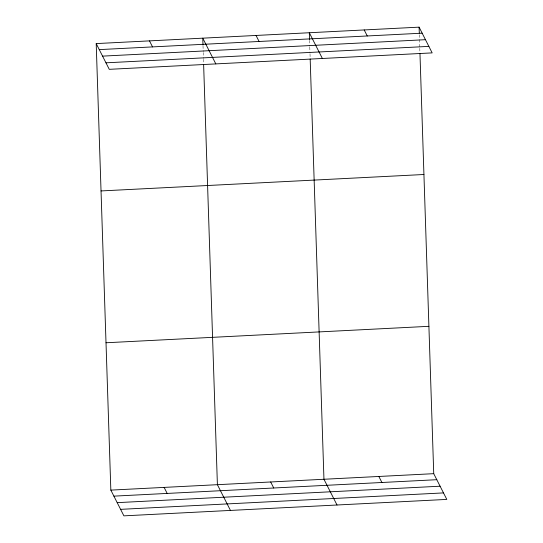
<?xml version="1.0" encoding="UTF-8"?>
<svg xmlns="http://www.w3.org/2000/svg" width="543" height="543" viewBox="0 0 543 543"><rect width="100%" height="100%" fill="white"/><g stroke="black" fill="none" stroke-linecap="round" stroke-linejoin="round"><path stroke-width="0.41" stroke-dasharray="2.71 2.04" d="M419.352 34.772L419.766 47.472M419.793 48.32L419.936 52.556M309.564 40.358L309.761 46.291M309.788 47.139L309.985 53.065M310.012 53.913L310.148 58.142M203.014 45.788L203.204 51.714M203.231 52.562L203.428 58.488M203.455 59.336L203.591 63.572"/><path stroke-width="0.81" d="M96.206 43.589L419.101 27.15L432.16 52.888L109.265 69.328L96.206 43.589L110.84 490.112L123.899 515.85L446.794 499.411L433.735 473.672L419.963 53.404M99.267 49.617L422.162 33.177M102.566 56.126L425.461 39.687M105.966 62.825L428.861 46.386M101.039 190.939L423.934 174.5M106.014 342.762L428.909 326.323M110.84 490.112L433.735 473.672M113.901 496.139L436.796 479.7M117.2 502.648L440.095 486.209M120.6 509.348L443.495 492.908M364.21 29.946L367.265 35.974M322.372 58.481L309.32 32.736L309.537 39.517M256.038 35.451L259.099 41.485M215.822 63.904L202.763 38.166L202.98 44.94M378.844 476.469L381.905 482.496M149.481 40.874L152.542 46.908M337.013 504.997L323.954 479.259L310.175 58.99M270.672 481.974L273.733 488.001M230.456 510.427L217.397 484.689L203.625 64.42M164.122 487.397L167.176 493.431M419.101 27.15L419.298 33.075"/></g></svg>
